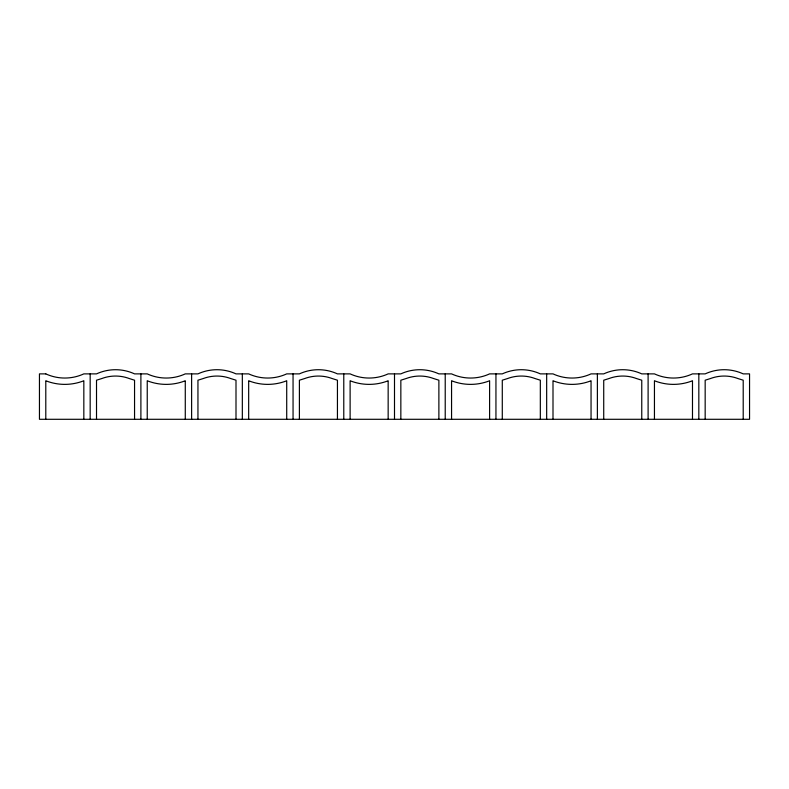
<?xml version="1.0" encoding="UTF-8"?>
<svg xmlns="http://www.w3.org/2000/svg" width="789" height="789" viewBox="0 0 789 789"><rect width="100%" height="100%" fill="white"/><g stroke="black" fill="none" stroke-linecap="round" stroke-linejoin="round"><path stroke-width="1.18" d="M743.208 419.294L743.208 380.209L737.962 378.552A39.184 39.184 0 0 0 710.416 378.552L705.169 380.209L705.169 419.294M698.827 373.878L698.827 419.294M692.486 419.294L692.486 380.742L691.697 381.067A51.867 51.867 0 0 1 655.235 381.067L654.446 380.742L654.446 419.294M648.104 373.878L648.104 419.294M641.763 419.294L641.763 380.209L636.516 378.552A39.184 39.184 0 0 0 608.97 378.552L603.723 380.209L603.723 419.294M597.381 373.878L597.381 419.294M591.05 419.294L591.05 380.742L590.261 381.067A51.867 51.867 0 0 1 553.789 381.067L553 380.742L553 419.294M546.669 373.878L546.669 419.294M540.327 419.294L540.327 380.209L535.08 378.552A39.184 39.184 0 0 0 507.534 378.552L502.287 380.209L502.287 419.294M495.946 373.878L495.946 419.294M489.604 419.294L489.604 380.742L488.815 381.067A51.867 51.867 0 0 1 452.353 381.067L451.564 380.742L451.564 419.294M445.223 373.878L445.223 419.294M438.881 419.294L438.881 380.209L433.634 378.552A39.184 39.184 0 0 0 406.088 378.552L400.842 380.209L400.842 419.294M394.5 373.878L394.5 419.294M388.158 419.294L388.158 380.742L387.369 381.067A51.867 51.867 0 0 1 350.908 381.067L350.119 380.742L350.119 419.294M343.777 373.878L343.777 419.294M337.436 419.294L337.436 380.209L332.189 378.552A39.184 39.184 0 0 0 304.643 378.552L299.396 380.209L299.396 419.294M293.054 373.878L293.054 419.294M286.713 419.294L286.713 380.742L285.934 381.067A51.867 51.867 0 0 1 249.462 381.067L248.673 380.742L248.673 419.294M242.331 373.878L242.331 419.294M236 419.294L236 380.209L230.743 378.552A39.184 39.184 0 0 0 203.207 378.552L197.95 380.209L197.95 419.294M191.619 373.878L191.619 419.294M185.277 419.294L185.277 380.742L184.488 381.067A51.867 51.867 0 0 1 148.016 381.067L147.237 380.742L147.237 419.294M140.896 373.878L140.896 419.294M134.554 419.294L134.554 380.209L129.307 378.552A39.184 39.184 0 0 0 101.761 378.552L96.514 380.209L96.514 419.294M90.173 373.878L90.173 419.294M83.831 419.294L83.831 380.742L83.042 381.067A51.867 51.867 0 0 1 46.581 381.067L45.792 380.742L45.792 419.294M45.792 373.878L39.45 373.878L39.45 419.294L749.55 419.294L749.55 373.878L743.208 373.878A45.525 45.525 0 0 0 705.169 373.878L692.486 373.878A45.525 45.525 0 0 1 654.446 373.878L641.763 373.878A45.525 45.525 0 0 0 603.723 373.878L591.05 373.878A45.525 45.525 0 0 1 553 373.878L540.327 373.878A45.525 45.525 0 0 0 502.287 373.878L489.604 373.878A45.525 45.525 0 0 1 451.564 373.878L438.881 373.878A45.525 45.525 0 0 0 400.842 373.878L388.158 373.878A45.525 45.525 0 0 1 350.119 373.878L337.436 373.878A45.525 45.525 0 0 0 299.396 373.878L286.713 373.878A45.525 45.525 0 0 1 248.673 373.878L236 373.878A45.525 45.525 0 0 0 197.95 373.878L185.277 373.878A45.525 45.525 0 0 1 147.237 373.878L134.554 373.878A45.525 45.525 0 0 0 96.514 373.878L83.831 373.878A45.525 45.525 0 0 1 45.792 373.878"/></g></svg>
